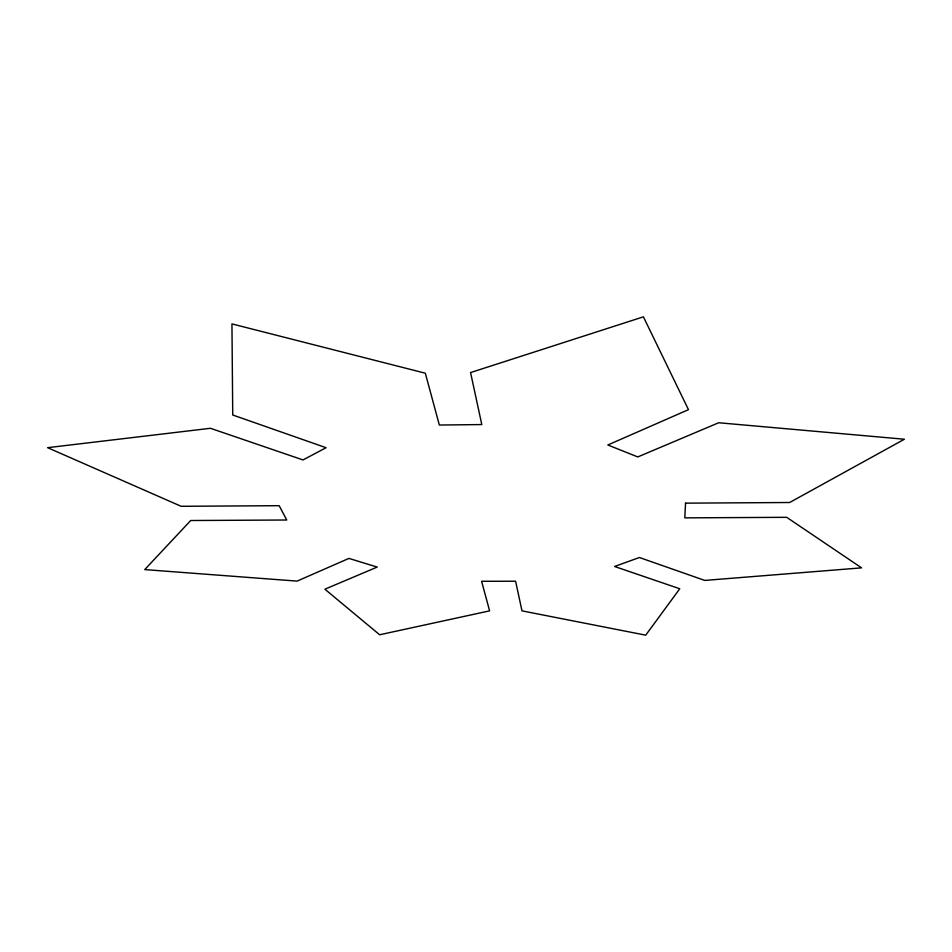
<?xml version="1.0" encoding="UTF-8"?>
<svg xmlns="http://www.w3.org/2000/svg" width="952" height="952" viewBox="0 0 952 952"><rect width="100%" height="100%" fill="white"/><g stroke="black" fill="none" stroke-linecap="round" stroke-linejoin="round"><path stroke-width="1.43" d="M685.547 503.156L684.797 517.864L786.697 517.317L861.56 567.856L704.777 580.423L639.411 557.515L614.576 566.476L679.764 588.764L645.73 635.163L521.993 610.863L515.603 581.232L481.605 581.291L489.602 610.863L379.646 634.77L324.894 589.193L377.218 567.071L348.932 558.408L297.072 581.113L144.74 569.593L190.709 520.518L286.766 520.006L279.162 505.69L181.142 506.297L47.6 447.678L210.451 428.293L302.998 459.935L326.084 447.714L232.74 415.001L231.943 323.906L425.33 373.208L439.336 425.032L481.795 424.568L470.574 372.565L643.409 316.837L688.474 409.657L607.84 444.989L637.781 456.936L718.677 422.748L904.4 439.229L789.648 502.501L685.547 503.156"/></g></svg>
